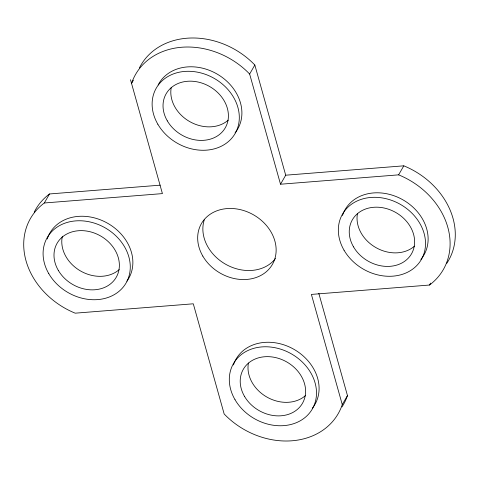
<?xml version="1.0" encoding="UTF-8"?>
<svg xmlns="http://www.w3.org/2000/svg" width="479" height="479" viewBox="0 0 479 479"><rect width="100%" height="100%" fill="white"/><g stroke="black" fill="none" stroke-linecap="round" stroke-linejoin="round"><path stroke-width="0.72" d="M318.804 293.316L347.461 395.588L342.269 404.611A73.916 60.623 29.9 0 1 224.166 413.988L193.294 303.8L75.191 313.176A73.916 60.623 29.9 0 1 44.319 202.982L49.505 193.959L160.178 185.169M133.396 80.191L131.539 83.412A73.916 60.623 29.9 0 1 249.643 74.035L254.834 65.012A73.916 60.623 29.9 0 0 139.413 67.91M285.706 175.2L403.809 165.824L398.618 174.847L280.52 184.229L285.706 175.2L254.834 65.012M342.269 404.611L311.392 294.417L429.495 285.041L430.603 283.107M44.319 202.982L162.417 193.606L130.504 79.718M249.643 74.035L280.52 184.229M347.461 395.588A73.916 60.623 29.9 0 1 342.006 406.911M398.618 174.847A73.916 60.623 29.9 0 1 429.495 285.041M403.809 165.824A73.916 60.623 29.9 0 1 446.817 263.282M228.226 120.157A34.117 27.98 29.9 0 1 189.624 121.546A34.117 27.98 29.9 0 1 171.237 87.537M34.231 212.131A73.916 60.623 29.9 0 1 49.505 193.959M158.136 84.975A45.487 37.302 29.9 0 1 218.55 74.916A45.487 37.302 29.9 0 1 235.087 132.833M47.241 238.961A45.487 37.302 29.9 0 1 106.206 222.478A45.487 37.302 29.9 0 1 126.899 281.197M233.459 364.974A45.487 37.302 29.9 0 1 293.172 348.892A45.487 37.302 29.9 0 1 312.278 408.312M342.491 215.514A45.487 37.302 29.9 0 1 402.576 199.635A45.487 37.302 29.9 0 1 420.867 259.39M414.449 246.17A34.117 27.98 29.9 0 1 375.847 247.559A34.117 27.98 29.9 0 1 357.46 213.55M119.199 269.617A34.117 27.98 29.9 0 1 80.203 270.785A34.117 27.98 29.9 0 1 62.36 236.267M305.416 395.636A34.117 27.98 29.9 0 1 266.815 397.025A34.117 27.98 29.9 0 1 248.427 363.01M275.515 258.48A40.937 33.572 29.9 0 1 226.471 264.713A40.937 33.572 29.9 0 1 204.258 219.891M157.831 124.205A45.487 37.302 29.9 0 0 233.339 136.246A45.487 37.302 29.9 0 0 195.983 71.904A45.487 37.302 29.9 0 0 157.831 124.205M167.303 120.852A34.117 27.98 29.9 0 0 223.933 129.881A34.117 27.98 29.9 0 0 195.917 81.628A34.117 27.98 29.9 0 0 167.303 120.852M48.798 273.671A45.487 37.302 29.9 0 0 124.306 285.706A45.487 37.302 29.9 0 0 86.95 221.37A45.487 37.302 29.9 0 0 48.798 273.671M58.27 270.312A34.117 27.98 29.9 0 0 114.9 279.341A34.117 27.98 29.9 0 0 86.885 231.088A34.117 27.98 29.9 0 0 58.27 270.312M235.015 399.684A45.487 37.302 29.9 0 0 310.53 411.724A45.487 37.302 29.9 0 0 273.168 347.383A45.487 37.302 29.9 0 0 235.015 399.684M244.488 396.331A34.117 27.98 29.9 0 0 301.123 405.36A34.117 27.98 29.9 0 0 273.102 357.1A34.117 27.98 29.9 0 0 244.488 396.331M344.048 250.224A45.487 37.302 29.9 0 0 419.556 262.258A45.487 37.302 29.9 0 0 382.2 197.923A45.487 37.302 29.9 0 0 344.048 250.224M353.52 246.865A34.117 27.98 29.9 0 0 410.156 255.894A34.117 27.98 29.9 0 0 382.134 207.641A34.117 27.98 29.9 0 0 353.52 246.865M202.809 256.091A40.937 33.572 29.9 0 0 270.767 266.923A40.937 33.572 29.9 0 0 237.147 209.018A40.937 33.572 29.9 0 0 202.809 256.091"/></g></svg>
